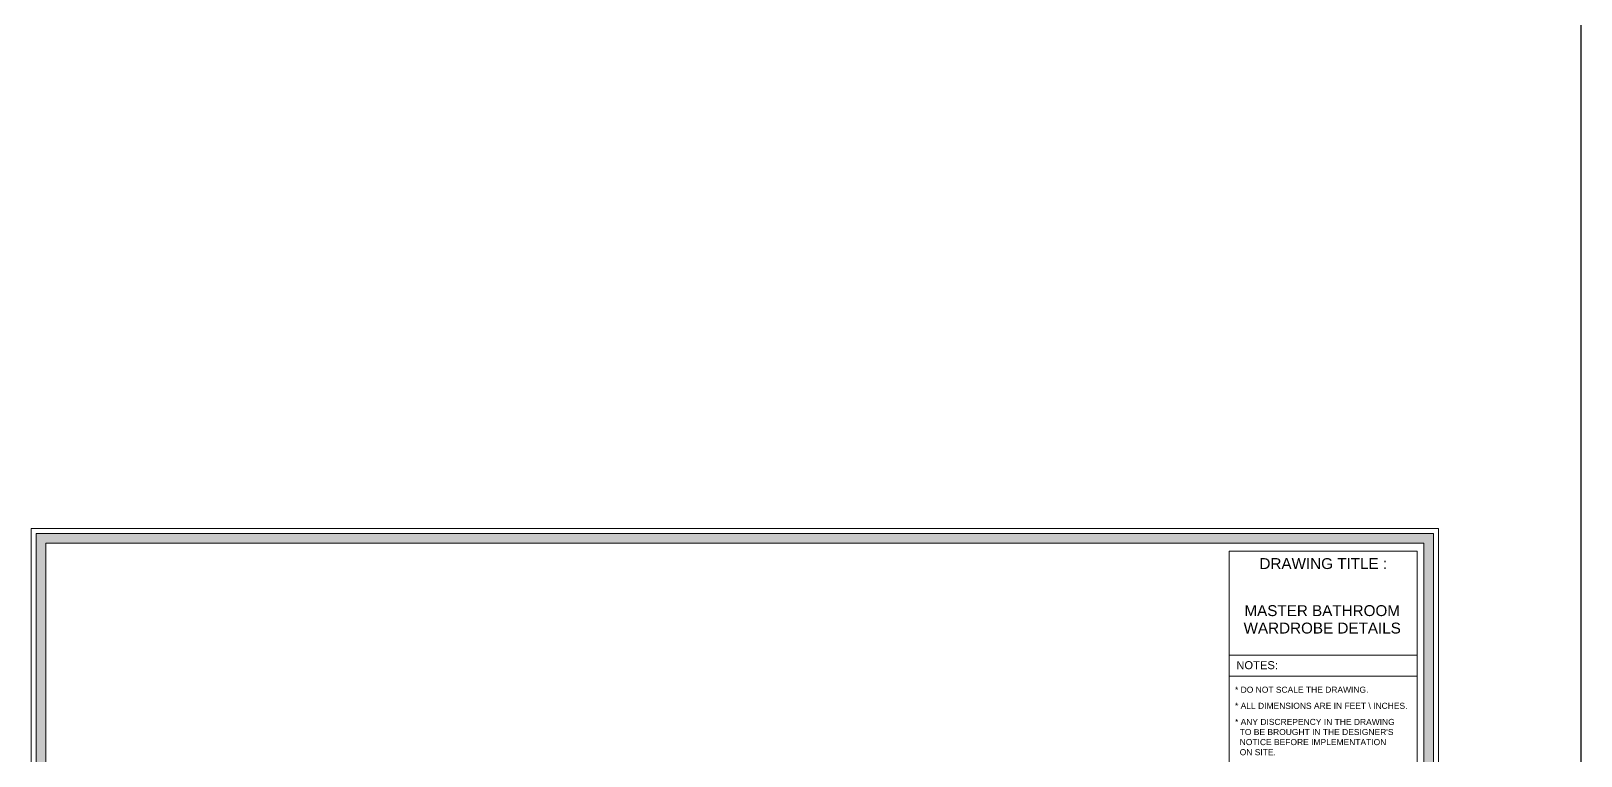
# Model space of a CAD drawing. Header units: millimetres. Extents: x 56222 to 3066687, y -650199 to -121287.
# Drawn here: x 132647.2 to 133130.7, y -184352.1 to -184126 of the extents above; entities that cross this region are included whole.
import ezdxf
from ezdxf.enums import TextEntityAlignment as Align

# ---------------------------------------------------------------- set-up
doc = ezdxf.new("R2010")
doc.units = ezdxf.units.MM
doc.header["$MEASUREMENT"] = 0
doc.linetypes.add('DASHEDX2', pattern=[1.5, 1, -0.5])
for name, color, linetype, lineweight in [('Dimension', 10, 'DASHEDX2', 20), ('NAME PLATE', 7, 'Continuous', 25), ('TILE', 14, 'Continuous', 9)]:
    doc.layers.add(name, color=color, linetype=linetype, lineweight=lineweight)
doc.styles.add('Arial', font='arial.ttf')

msp = doc.modelspace()

# ---------------------------------------------------------------- hatches: boundary and pattern name
at = {"layer": 'Dimension', "linetype": 'Continuous', "true_color": 0xd39e00}
h = msp.add_hatch(color=42, dxfattribs=at)
h.paths.add_polyline_path([(132648.85, -184282.69), (132648.85, -184589.46), (133084.68, -184589.46), (133084.68, -184282.69)])
h.paths.add_polyline_path([(132651.91, -184285.75), (133081.62, -184285.75), (133081.62, -184586.4), (132651.91, -184586.4)], flags=16)

# ---------------------------------------------------------------- linework, layer by layer
at = {"layer": 'Dimension', "color": 42, "linetype": 'Continuous', "true_color": 0xd39e00}
for p, q in [((133079.55, -184320.62), (133020.99, -184320.62)), ((133079.55, -184327.22), (133020.99, -184327.22))]:
    msp.add_line(p, q, dxfattribs=at)
for points in [[(132647.32, -184281.16), (133086.21, -184281.16), (133086.21, -184590.99), (132647.32, -184590.99)], [(132648.85, -184282.69), (133084.68, -184282.69), (133084.68, -184589.46), (132648.85, -184589.46)], [(132651.91, -184285.75), (133081.62, -184285.75), (133081.62, -184586.4), (132651.91, -184586.4)]]:
    msp.add_lwpolyline(points, close=True, dxfattribs=at)
at = {"layer": 'Dimension', "color": 42, "linetype": 'ByBlock', "true_color": 0xd39e00}
msp.add_lwpolyline([(133020.99, -184583.88), (133020.99, -184288.27), (133079.55, -184288.27), (133079.55, -184583.88)], close=True, dxfattribs=at)
at = {"layer": 'TILE', "color": 3, "lineweight": 30}
msp.add_lwpolyline([(130964.58, -183835.75), (133130.68, -183839.68), (133130.68, -184636.78), (130964.58, -184632.85)], close=True, dxfattribs=at)

# ---------------------------------------------------------------- texts
at = {"layer": 'NAME PLATE', "style": 'Arial'}
for s, height, p in [('DRAWING TITLE : ', 3.3974, (133050.96, -184293.8)), ('MASTER BATHROOM', 3.3974, (133049.96, -184308.47)), ('WARDROBE DETAILS', 3.3974, (133049.97, -184313.91)), ('NOTES:', 2.496, (133029.67, -184325.03))]:
    msp.add_text(s, height=height, dxfattribs=at).set_placement(p, align=Align.CENTER)
at = {"layer": 'NAME PLATE', "char_height": 1.888, "width": 72.9436, "attachment_point": 1, "style": 'Arial'}
for s, insert in [('* DO NOT SCALE THE DRAWING.', (133022.77, -184330.49)), ('* ALL DIMENSIONS ARE IN FEET \\\\ INCHES.', (133022.77, -184335.51)), ("* ANY DISCREPENCY IN THE DRAWING \\P  TO BE BROUGHT IN THE DESIGNER'S\\P  NOTICE BEFORE IMPLEMENTATION \\P  ON SITE.", (133022.77, -184340.53))]:
    msp.add_mtext(s, dxfattribs=dict(at, insert=insert))

doc.saveas('drawing.dxf')
